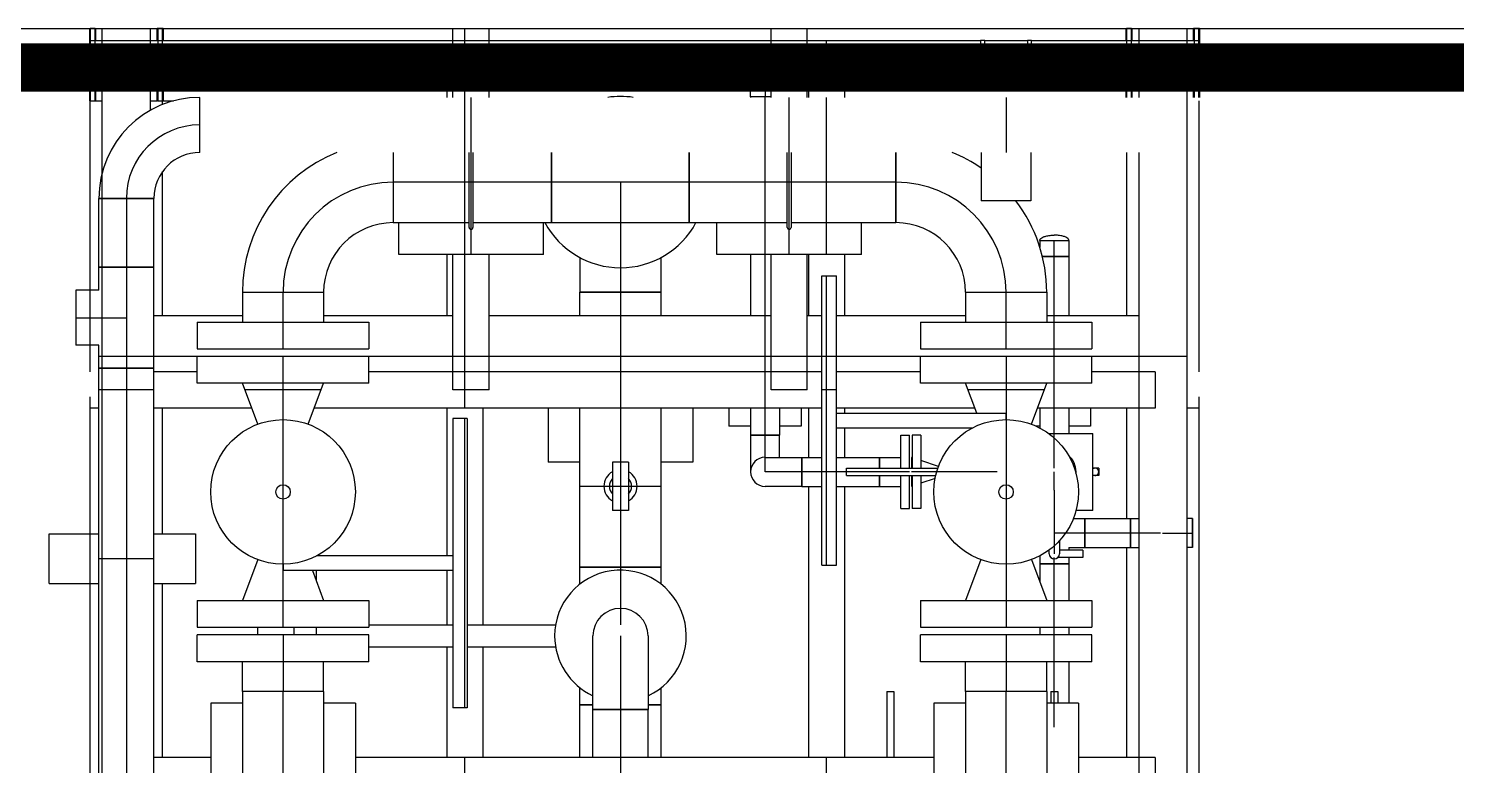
# Model space of a CAD drawing. Header units: inches. Extents: x 517790 to 538444, y 301815 to 302461.
# Drawn here: x 517877.874 to 517880.935, y 302346.352 to 302347.932 of the extents above; entities that cross this region are included whole.
import ezdxf

# ---------------------------------------------------------------- set-up
doc = ezdxf.new("R2010")
doc.units = ezdxf.units.IN
doc.header["$MEASUREMENT"] = 0
doc.linetypes.add('BLAST PROOF PARTITION-EMBED 1_DWG$0$DIVIDE2', pattern=[0.625, 0.25, -0.125, 0, -0.125, 0, -0.125])
for name, color, linetype in [('电气-接地设计-接地线', 3, '接地线'), ('硅胶总平面底图 工艺装置区', 253, 'Continuous'), ('硅胶总平面底图0804', 253, 'Continuous')]:
    doc.layers.add(name, color=color, linetype=linetype)
doc.styles.add('EESLTYPE', font='TXT.shx')
doc.linetypes.add('接地线', pattern='A,500,["/",EESLTYPE,S=200,R=0,X=0,Y=-100],-200,60,-200', length=960)

msp = doc.modelspace()

# ---------------------------------------------------------------- linework, layer by layer
at = {"layer": '电气-接地设计-接地线', "color": 1, "linetype": '接地线', "ltscale": 0.005, "const_width": 0.1033}
msp.add_lwpolyline([(517876.8497, 302347.8488), (517889.9277, 302347.8488)], dxfattribs=at)
at = {"layer": '硅胶总平面底图 工艺装置区', "linetype": 'BLAST PROOF PARTITION-EMBED 1_DWG$0$DIVIDE2', "lineweight": -3, "ltscale": 400}
msp.add_line((517871.7027, 302347.9323), (517894.8488, 302347.9323), dxfattribs=at)
at = {"layer": '硅胶总平面底图 工艺装置区', "color": 253, "linetype": 'Continuous', "lineweight": 20}
msp.add_line((517874.1624, 302347.9323), (517877.9757, 302347.9323), dxfattribs=at)
at = {"layer": '硅胶总平面底图 工艺装置区', "color": 253, "linetype": 'Continuous', "lineweight": -3}
for p, q in [((517878.0049, 302347.7773), (517878.0049, 302347.9323)), ((517878.0049, 302347.9323), (517878.0049, 302347.7773)), ((517878.0049, 302347.9323), (517878.0059, 302347.9323)), ((517878.0049, 302347.9323), (517878.0059, 302347.9323)), ((517878.0163, 302347.9323), (517878.0059, 302347.9323)), ((517878.0059, 302347.9323), (517878.0059, 302347.7773)), ((517878.0163, 302347.9323), (517878.0173, 302347.9323)), ((517878.0163, 302347.9323), (517878.0173, 302347.9323)), ((517878.0163, 302347.8584), (517878.0163, 302347.9323)), ((517878.0173, 302347.9323), (517878.0173, 302347.9065)), ((517878.0173, 302347.9065), (517878.0173, 302347.9323)), ((517878.0173, 302347.9323), (517878.0318, 302347.9323)), ((517878.0173, 302347.9323), (517878.0318, 302347.9323)), ((517878.0318, 302347.9323), (517878.1351, 302347.9323)), ((517878.0318, 302347.6243), (517878.0318, 302347.9323)), ((517878.1351, 302347.7571), (517878.1351, 302347.9323)), ((517878.1351, 302347.9323), (517878.1496, 302347.9323)), ((517878.1351, 302347.9323), (517878.1496, 302347.9323)), ((517878.1496, 302347.9065), (517878.1496, 302347.9323)), ((517878.1496, 302347.9323), (517878.1496, 302347.9065)), ((517878.1496, 302347.9323), (517878.1506, 302347.9323)), ((517878.1506, 302347.9323), (517878.1496, 302347.9323)), ((517878.1609, 302347.9323), (517878.1506, 302347.9323)), ((517878.1506, 302347.9323), (517878.1506, 302347.8584)), ((517878.1609, 302347.9323), (517878.162, 302347.9323)), ((517878.162, 302347.9323), (517878.1609, 302347.9323)), ((517878.1609, 302347.7773), (517878.1609, 302347.9323)), ((517878.162, 302347.9323), (517878.162, 302347.9065)), ((517878.162, 302347.9065), (517878.162, 302347.9323)), ((517878.162, 302347.9323), (517878.7835, 302347.9323)), ((517878.7835, 302347.7847), (517878.7835, 302347.9323)), ((517878.7835, 302347.9323), (517878.861, 302347.9323)), ((517878.8091, 302347.1186), (517878.8091, 302347.9323)), ((517878.861, 302347.7847), (517878.861, 302347.9323)), ((517878.861, 302347.9323), (517879.3563, 302347.9323)), ((517879.4655, 302347.7847), (517879.4655, 302347.9323)), ((517879.543, 302347.7847), (517879.543, 302347.9323)), ((517879.543, 302347.9323), (517879.916, 302347.9323)), ((517879.916, 302347.9323), (517880.0225, 302347.9323)), ((517880.0225, 302347.9323), (517880.2265, 302347.9323)), ((517880.2265, 302347.9065), (517880.2265, 302347.9323)), ((517880.2265, 302347.9065), (517880.2265, 302347.9323)), ((517880.2265, 302347.9323), (517880.2276, 302347.9323)), ((517880.2265, 302347.9323), (517880.2276, 302347.9323)), ((517880.2276, 302347.9323), (517880.2276, 302347.7847)), ((517880.2379, 302347.9323), (517880.2276, 302347.9323)), ((517880.2379, 302347.9323), (517880.2389, 302347.9323)), ((517880.2379, 302347.9323), (517880.2389, 302347.9323)), ((517880.2379, 302347.8584), (517880.2379, 302347.9323)), ((517880.2389, 302347.9323), (517880.2389, 302347.9065)), ((517880.2389, 302347.9323), (517880.2389, 302347.9065)), ((517880.2389, 302347.9323), (517880.2534, 302347.9323)), ((517880.2389, 302347.9323), (517880.2534, 302347.9323)), ((517880.2534, 302347.9323), (517880.2534, 302347.7847)), ((517880.2534, 302347.9323), (517880.3567, 302347.9323)), ((517880.3567, 302347.9323), (517880.3567, 302347.7847)), ((517880.3567, 302347.9323), (517880.3712, 302347.9323)), ((517880.3567, 302347.9323), (517880.3712, 302347.9323)), ((517880.3712, 302347.9065), (517880.3712, 302347.9323)), ((517880.3712, 302347.9065), (517880.3712, 302347.9323)), ((517880.3712, 302347.9323), (517880.3722, 302347.9323)), ((517880.3722, 302347.9323), (517880.3712, 302347.9323)), ((517880.3722, 302347.9323), (517880.3722, 302347.8584)), ((517880.3826, 302347.9323), (517880.3722, 302347.9323)), ((517880.3826, 302347.9323), (517880.3836, 302347.9323)), ((517880.3836, 302347.9323), (517880.3826, 302347.9323)), ((517880.3826, 302347.7847), (517880.3826, 302347.9323)), ((517880.3836, 302347.9323), (517880.3836, 302347.7847)), ((517880.3836, 302347.9323), (517880.3836, 302347.7847)), ((517878.0059, 302347.8032), (517878.0059, 302347.9065)), ((517878.0059, 302347.9065), (517879.9146, 302347.9065)), ((517879.5841, 302347.8032), (517879.5841, 302347.9065)), ((517879.9146, 302347.9065), (517879.9146, 302347.7999)), ((517879.9237, 302347.9065), (517879.9146, 302347.9065)), ((517879.9237, 302347.9065), (517880.0148, 302347.9065)), ((517879.9237, 302347.8569), (517879.9237, 302347.9065)), ((517880.0238, 302347.9065), (517880.0148, 302347.9065)), ((517880.0148, 302347.9065), (517880.0148, 302347.8569)), ((517880.0238, 302347.9065), (517880.3826, 302347.9065)), ((517880.0238, 302347.7999), (517880.0238, 302347.9065)), ((517880.3826, 302347.9065), (517880.3826, 302347.8032)), ((517878.1506, 302347.8584), (517878.0163, 302347.8584)), ((517878.0163, 302347.8512), (517878.1506, 302347.8512)), ((517878.0163, 302347.7773), (517878.0163, 302347.8512)), ((517878.1506, 302347.8512), (517878.1506, 302347.7773)), ((517879.4526, 302347.8497), (517879.4526, 302347.8032)), ((517880.0148, 302347.8569), (517879.9237, 302347.8569)), ((517879.9237, 302347.8495), (517880.0148, 302347.8495)), ((517879.9237, 302347.7999), (517879.9237, 302347.8495)), ((517880.0148, 302347.8495), (517880.0148, 302347.7999)), ((517880.3722, 302347.8584), (517880.2379, 302347.8584)), ((517880.2379, 302347.8512), (517880.3722, 302347.8512)), ((517880.2379, 302347.7847), (517880.2379, 302347.8512)), ((517880.3722, 302347.8512), (517880.3722, 302347.7847)), ((517878.0059, 302347.8032), (517879.9146, 302347.8032)), ((517878.0173, 302347.8032), (517878.0173, 302347.7773)), ((517878.0173, 302347.7773), (517878.0173, 302347.8032)), ((517878.1496, 302347.7773), (517878.1496, 302347.8032)), ((517878.1496, 302347.8032), (517878.1496, 302347.7773)), ((517878.162, 302347.8032), (517878.162, 302347.7773)), ((517878.162, 302347.7773), (517878.162, 302347.8032)), ((517878.7703, 302347.8032), (517878.7703, 302347.7847)), ((517879.4214, 302347.7856), (517879.4214, 302347.8032)), ((517879.4526, 302347.8032), (517879.4526, 302347.7856)), ((517879.5453, 302347.8032), (517879.5453, 302347.7847)), ((517879.6228, 302347.8032), (517879.6228, 302347.7847)), ((517879.9146, 302347.7999), (517879.9237, 302347.7999)), ((517880.0148, 302347.7999), (517880.0238, 302347.7999)), ((517880.0238, 302347.8032), (517880.3826, 302347.8032)), ((517880.2265, 302347.7847), (517880.2265, 302347.8032)), ((517880.2265, 302347.7847), (517880.2265, 302347.8032)), ((517880.2389, 302347.8032), (517880.2389, 302347.7847)), ((517880.2389, 302347.8032), (517880.2389, 302347.7847)), ((517880.3712, 302347.7847), (517880.3712, 302347.8032)), ((517880.3712, 302347.7847), (517880.3712, 302347.8032)), ((517878.0059, 302347.7773), (517878.0049, 302347.7773)), ((517878.0049, 302347.7773), (517878.0059, 302347.7773)), ((517878.0059, 302347.3714), (517878.0059, 302347.7773)), ((517878.0059, 302347.7773), (517878.0163, 302347.7773)), ((517878.0173, 302347.7773), (517878.0163, 302347.7773)), ((517878.0163, 302347.7773), (517878.0173, 302347.7773)), ((517878.0173, 302347.7773), (517878.0318, 302347.7773)), ((517878.1351, 302347.7773), (517878.1496, 302347.7773)), ((517878.1506, 302347.7773), (517878.1496, 302347.7773)), ((517878.1506, 302347.7773), (517878.1496, 302347.7773)), ((517878.1506, 302347.7773), (517878.1609, 302347.7773)), ((517878.162, 302347.7773), (517878.1609, 302347.7773)), ((517878.162, 302347.7773), (517878.1609, 302347.7773)), ((517878.1609, 302347.7694), (517878.1609, 302347.7773)), ((517878.162, 302347.7773), (517878.1848, 302347.7773)), ((517878.2409, 302347.6666), (517878.2409, 302347.7847)), ((517878.2409, 302347.6666), (517878.2409, 302347.7847)), ((517878.8223, 302347.448), (517878.8223, 302347.7847)), ((517879.4526, 302347.7856), (517879.4214, 302347.7856)), ((517879.4655, 302347.7856), (517879.4214, 302347.7856)), ((517879.4214, 302347.7856), (517879.4214, 302347.7847)), ((517879.4655, 302347.7856), (517879.4526, 302347.7856)), ((517879.4526, 302347.7847), (517879.4526, 302347.7856)), ((517879.4526, 302347.448), (517879.4526, 302347.7847)), ((517879.5042, 302347.448), (517879.5042, 302347.7847)), ((517879.5841, 302347.448), (517879.5841, 302347.7847)), ((517879.9692, 302347.7847), (517879.9692, 302347.6666)), ((517880.3567, 302347.7847), (517880.3567, 302347.6666)), ((517880.3826, 302347.7773), (517880.3826, 302347.6666)), ((517878.2409, 302347.7257), (517878.2409, 302347.7257)), ((517878.2409, 302347.7257), (517878.2409, 302347.7257)), ((517878.6555, 302347.6666), (517878.6555, 302347.5161)), ((517878.6555, 302347.6666), (517878.6555, 302347.5161)), ((517878.8181, 302347.5059), (517878.8181, 302347.6666)), ((517878.8264, 302347.6666), (517878.8264, 302347.5059)), ((517878.9951, 302347.6666), (517878.9951, 302347.5161)), ((517878.9951, 302347.5161), (517878.9951, 302347.6666)), ((517879.2901, 302347.6666), (517879.2901, 302347.5161)), ((517879.2901, 302347.5161), (517879.2901, 302347.6666)), ((517879.5001, 302347.5059), (517879.5001, 302347.6666)), ((517879.5084, 302347.6666), (517879.5084, 302347.5059)), ((517879.733, 302347.6666), (517879.733, 302347.5161)), ((517879.733, 302347.5161), (517879.733, 302347.6666)), ((517879.916, 302347.6666), (517879.916, 302347.5628)), ((517880.0225, 302347.6666), (517880.0225, 302347.5628)), ((517880.2276, 302347.6666), (517880.2276, 302347.3166)), ((517880.2534, 302347.6666), (517880.2534, 302338.9736)), ((517880.3567, 302347.6666), (517880.3567, 302338.9736)), ((517880.3826, 302347.6666), (517880.3826, 302347.3166)), ((517878.0318, 302347.4205), (517878.0318, 302347.6243)), ((517878.1609, 302347.3166), (517878.1609, 302347.6255)), ((517878.8181, 302347.603), (517878.6555, 302347.603)), ((517878.6555, 302347.603), (517878.6555, 302347.603)), ((517878.6555, 302347.603), (517878.6555, 302347.603)), ((517878.8264, 302347.603), (517878.8181, 302347.603)), ((517878.9951, 302347.603), (517878.8264, 302347.603)), ((517878.9951, 302347.603), (517878.9951, 302347.603)), ((517878.9951, 302347.603), (517878.9951, 302347.603)), ((517879.2901, 302347.603), (517878.9951, 302347.603)), ((517879.1426, 302347.603), (517879.1426, 302347.4193)), ((517879.5001, 302347.603), (517879.2901, 302347.603)), ((517879.2901, 302347.603), (517879.2901, 302347.603)), ((517879.5084, 302347.603), (517879.5001, 302347.603)), ((517879.733, 302347.603), (517879.5084, 302347.603)), ((517879.733, 302347.603), (517879.733, 302347.603)), ((517879.733, 302347.603), (517879.733, 302347.603)), ((517878.0244, 302347.5682), (517878.1425, 302347.5682)), ((517878.0244, 302347.4205), (517878.0244, 302347.5682)), ((517878.1425, 302347.5682), (517878.0244, 302347.5682)), ((517878.0834, 302347.5682), (517878.0834, 302347.4205)), ((517878.0834, 302347.5682), (517878.0834, 302347.5682)), ((517878.0834, 302347.5682), (517878.0834, 302347.5682)), ((517878.1425, 302347.4205), (517878.1425, 302347.5682)), ((517880.0225, 302347.5628), (517879.916, 302347.5628)), ((517878.6555, 302347.5161), (517878.8181, 302347.5161)), ((517878.6673, 302347.448), (517878.6673, 302347.5161)), ((517878.8264, 302347.5161), (517878.9951, 302347.5161)), ((517878.9773, 302347.448), (517878.9773, 302347.5161)), ((517878.9951, 302347.5161), (517879.2901, 302347.5161)), ((517879.2901, 302347.5161), (517879.5001, 302347.5161)), ((517879.3492, 302347.448), (517879.3492, 302347.5161)), ((517879.5084, 302347.5161), (517879.733, 302347.5161)), ((517879.6592, 302347.448), (517879.6592, 302347.5161)), ((517880.0414, 302347.4778), (517880.0726, 302347.4778)), ((517880.0414, 302347.4778), (517880.0414, 302347.4634)), ((517880.0726, 302347.4434), (517880.0726, 302347.4778)), ((517880.0726, 302347.4778), (517880.1037, 302347.4778)), ((517880.1037, 302347.4778), (517880.1037, 302347.4434)), ((517878.9773, 302347.448), (517878.6673, 302347.448)), ((517878.7703, 302347.448), (517878.7703, 302347.3166)), ((517878.7835, 302347.1573), (517878.7835, 302347.448)), ((517878.861, 302347.1573), (517878.861, 302347.448)), ((517879.0556, 302347.4412), (517879.0556, 302347.3668)), ((517879.2295, 302347.3668), (517879.2295, 302347.4412)), ((517879.6592, 302347.448), (517879.3492, 302347.448)), ((517879.4214, 302347.448), (517879.4214, 302347.3166)), ((517879.4526, 302347.3166), (517879.4526, 302347.448)), ((517879.4655, 302347.1573), (517879.4655, 302347.448)), ((517879.543, 302347.1573), (517879.543, 302347.448)), ((517879.5453, 302347.448), (517879.5453, 302347.3166)), ((517879.6228, 302347.448), (517879.6228, 302347.3166)), ((517880.047, 302347.4434), (517880.0726, 302347.4434)), ((517880.1037, 302347.4434), (517880.047, 302347.4434)), ((517880.0726, 302347.4434), (517880.0726, 302347.4434)), ((517880.0726, 302347.4434), (517880.1037, 302347.4434)), ((517880.0726, 302347.3166), (517880.0726, 302347.4434)), ((517880.1037, 302347.4434), (517880.1037, 302347.3166)), ((517878.1425, 302347.4205), (517878.0244, 302347.4205)), ((517878.0244, 302347.3714), (517878.0244, 302347.4205)), ((517878.0244, 302347.4205), (517878.1425, 302347.4205)), ((517878.0318, 302341.6307), (517878.0318, 302347.4205)), ((517878.0318, 302347.4205), (517878.0318, 302347.4205)), ((517878.0834, 302347.4205), (517878.0834, 302347.4205)), ((517878.0834, 302347.4205), (517878.0834, 302347.2042)), ((517878.1351, 302347.4205), (517878.1351, 302347.4205)), ((517878.1425, 302347.2042), (517878.1425, 302347.4205)), ((517879.1426, 302347.4193), (517879.1426, 302347.3668)), ((517879.5745, 302347.0917), (517879.5745, 302347.4017)), ((517879.5745, 302347.4017), (517879.6055, 302347.4017)), ((517879.5841, 302346.7817), (517879.5841, 302347.4017)), ((517879.6055, 302347.0917), (517879.6055, 302347.4017)), ((517877.9753, 302347.3714), (517877.9753, 302347.3123)), ((517877.9753, 302347.3714), (517877.9753, 302347.3123)), ((517878.0244, 302347.3714), (517877.9753, 302347.3714)), ((517878.0059, 302347.1961), (517878.0059, 302347.3714)), ((517878.3323, 302347.3668), (517878.4193, 302347.3668)), ((517878.3323, 302347.3668), (517878.3323, 302347.303)), ((517878.3323, 302347.3668), (517878.5062, 302347.3668)), ((517878.4193, 302347.2456), (517878.4193, 302347.3668)), ((517878.4193, 302347.3668), (517878.5062, 302347.3668)), ((517878.4193, 302347.3668), (517878.4193, 302347.3668)), ((517878.4193, 302347.3668), (517878.4193, 302347.3668)), ((517878.5062, 302347.3668), (517878.5062, 302347.303)), ((517879.1426, 302347.3668), (517879.0556, 302347.3668)), ((517879.0556, 302347.3668), (517879.2295, 302347.3668)), ((517879.0556, 302347.3166), (517879.0556, 302347.3668)), ((517879.1426, 302347.3668), (517879.1426, 302347.3668)), ((517879.1426, 302347.3668), (517879.1426, 302347.3668)), ((517879.2295, 302347.3668), (517879.1426, 302347.3668)), ((517879.1426, 302347.3668), (517879.1426, 302347.3166)), ((517879.2295, 302347.3166), (517879.2295, 302347.3668)), ((517879.8823, 302347.3668), (517880.0562, 302347.3668)), ((517879.8823, 302347.3668), (517879.9692, 302347.3668)), ((517879.8823, 302347.3668), (517879.8823, 302347.303)), ((517879.9692, 302347.3668), (517879.9692, 302347.3668)), ((517879.9692, 302347.3668), (517879.9692, 302347.3668)), ((517879.9692, 302347.2456), (517879.9692, 302347.3668)), ((517879.9692, 302347.3668), (517880.0562, 302347.3668)), ((517880.0562, 302347.3668), (517880.0562, 302347.303)), ((517877.9753, 302347.3166), (517877.9753, 302347.3166)), ((517877.9753, 302347.3123), (517877.9753, 302347.2533)), ((517877.9753, 302347.3123), (517878.0834, 302347.3123)), ((517877.9753, 302347.3123), (517877.9753, 302347.3123)), ((517877.9753, 302347.3123), (517877.9753, 302347.2533)), ((517878.3323, 302347.3166), (517878.1425, 302347.3166)), ((517878.2355, 302347.303), (517878.4193, 302347.303)), ((517878.2355, 302347.303), (517878.2355, 302347.2456)), ((517878.4193, 302347.303), (517878.603, 302347.303)), ((517878.7835, 302347.3166), (517878.5062, 302347.3166)), ((517878.603, 302347.303), (517878.603, 302347.2456)), ((517879.4655, 302347.3166), (517878.861, 302347.3166)), ((517879.1426, 302347.3166), (517879.1426, 302347.1186)), ((517879.4526, 302347.1186), (517879.4526, 302347.3166)), ((517879.5745, 302347.3166), (517879.543, 302347.3166)), ((517879.8823, 302347.3166), (517879.6055, 302347.3166)), ((517879.7855, 302347.303), (517879.9692, 302347.303)), ((517879.7855, 302347.303), (517879.7855, 302347.2456)), ((517879.9692, 302347.303), (517880.153, 302347.303)), ((517880.2534, 302347.3166), (517880.0562, 302347.3166)), ((517880.0726, 302347.1186), (517880.0726, 302347.3166)), ((517880.153, 302347.303), (517880.153, 302347.2456)), ((517880.3826, 302347.3166), (517880.3826, 302347.1961)), ((517878.0244, 302347.2533), (517877.9753, 302347.2533)), ((517878.0244, 302347.2042), (517878.0244, 302347.2533)), ((517878.2355, 302347.2456), (517878.4193, 302347.2456)), ((517878.4193, 302347.2456), (517878.603, 302347.2456)), ((517879.7855, 302347.2456), (517879.9692, 302347.2456)), ((517879.9692, 302347.2456), (517880.153, 302347.2456)), ((517878.0244, 302347.2297), (517878.1425, 302347.2297)), ((517878.1425, 302347.2297), (517878.7835, 302347.2297)), ((517878.4193, 302347.229), (517878.2355, 302347.229)), ((517878.2355, 302347.1716), (517878.2355, 302347.229)), ((517878.4193, 302346.6485), (517878.4193, 302347.229)), ((517878.603, 302347.229), (517878.4193, 302347.229)), ((517878.603, 302347.1716), (517878.603, 302347.229)), ((517878.7835, 302347.2297), (517878.861, 302347.2297)), ((517878.861, 302347.2297), (517879.4655, 302347.2297)), ((517879.4655, 302347.2297), (517879.543, 302347.2297)), ((517879.543, 302347.2297), (517879.5745, 302347.2297)), ((517879.5745, 302347.2297), (517879.6055, 302347.2297)), ((517879.6055, 302347.2297), (517880.2534, 302347.2297)), ((517879.9692, 302347.229), (517879.7855, 302347.229)), ((517879.7855, 302347.1716), (517879.7855, 302347.229)), ((517879.9692, 302347.229), (517879.9692, 302346.6485)), ((517880.153, 302347.229), (517879.9692, 302347.229)), ((517880.153, 302347.1716), (517880.153, 302347.229)), ((517880.2534, 302347.2297), (517880.3567, 302347.2297)), ((517878.1425, 302347.2042), (517878.0244, 302347.2042)), ((517878.0244, 302347.2042), (517878.1425, 302347.2042)), ((517878.0244, 302341.2182), (517878.0244, 302347.2042)), ((517878.0834, 302347.2042), (517878.0834, 302347.2042)), ((517878.0834, 302347.2042), (517878.0834, 302347.2042)), ((517878.0834, 302347.2042), (517878.0834, 302341.2182)), ((517878.1425, 302341.2182), (517878.1425, 302347.2042)), ((517878.2355, 302347.1961), (517878.1425, 302347.1961)), ((517879.5745, 302347.1961), (517878.603, 302347.1961)), ((517879.7855, 302347.1961), (517879.6055, 302347.1961)), ((517880.2891, 302347.1961), (517880.153, 302347.1961)), ((517880.2891, 302347.1961), (517880.2891, 302347.1186)), ((517878.1425, 302347.1573), (517878.0244, 302347.1573)), ((517878.4193, 302347.1716), (517878.2355, 302347.1716)), ((517878.4193, 302347.1716), (517878.3323, 302347.1716)), ((517878.365, 302347.0839), (517878.3323, 302347.1716)), ((517878.5009, 302347.1573), (517878.3376, 302347.1573)), ((517878.5062, 302347.1716), (517878.4193, 302347.1716)), ((517878.603, 302347.1716), (517878.4193, 302347.1716)), ((517878.4735, 302347.0839), (517878.5062, 302347.1716)), ((517878.861, 302347.1573), (517878.7835, 302347.1573)), ((517879.543, 302347.1573), (517879.4655, 302347.1573)), ((517879.6055, 302347.1573), (517879.5745, 302347.1573)), ((517879.9692, 302347.1716), (517879.7855, 302347.1716)), ((517879.9692, 302347.1716), (517879.8823, 302347.1716)), ((517879.9064, 302347.1072), (517879.8823, 302347.1716)), ((517880.0509, 302347.1573), (517879.8876, 302347.1573)), ((517880.0562, 302347.1716), (517879.9692, 302347.1716)), ((517880.153, 302347.1716), (517879.9692, 302347.1716)), ((517880.0235, 302347.0839), (517880.0562, 302347.1716)), ((517878.0059, 302347.1186), (517878.0059, 302347.1427)), ((517878.0059, 302346.849), (517878.0059, 302347.1427)), ((517878.0244, 302347.1186), (517878.0059, 302347.1186)), ((517878.3521, 302347.1186), (517878.1425, 302347.1186)), ((517878.1609, 302346.849), (517878.1609, 302347.1186)), ((517879.5745, 302347.1186), (517878.4864, 302347.1186)), ((517878.7703, 302347.1186), (517878.7703, 302346.8013)), ((517878.8478, 302347.1186), (517878.8478, 302346.6535)), ((517878.9876, 302347.1186), (517878.9876, 302347.0023)), ((517879.0556, 302346.9507), (517879.0556, 302347.1186)), ((517879.1426, 302347.1186), (517879.1426, 302347.0023)), ((517879.2295, 302346.9507), (517879.2295, 302347.1186)), ((517879.2976, 302347.1186), (517879.2976, 302347.0023)), ((517879.3751, 302347.1186), (517879.3751, 302347.0798)), ((517879.4214, 302347.1186), (517879.4214, 302347.0604)), ((517879.4526, 302347.0604), (517879.4526, 302347.1186)), ((517879.4837, 302347.1186), (517879.4837, 302347.0604)), ((517879.5301, 302347.1186), (517879.5301, 302347.0798)), ((517879.5453, 302347.1186), (517879.5453, 302347.0128)), ((517879.9021, 302347.1186), (517879.6055, 302347.1186)), ((517879.6228, 302347.1186), (517879.6228, 302347.1072)), ((517880.2891, 302347.1186), (517880.0364, 302347.1186)), ((517880.0414, 302347.1186), (517880.0414, 302347.0759)), ((517880.0726, 302347.0643), (517880.0726, 302347.1186)), ((517880.1037, 302347.1186), (517880.1037, 302347.0643)), ((517880.1501, 302347.1186), (517880.1501, 302347.0798)), ((517880.2276, 302347.1186), (517880.2276, 302346.8816)), ((517880.3826, 302347.1186), (517880.3567, 302347.1186)), ((517880.3826, 302347.1427), (517880.3826, 302347.1186)), ((517880.3826, 302347.1427), (517880.3826, 302346.8816)), ((517878.783, 302347.0958), (517878.783, 302346.7858)), ((517878.814, 302347.0958), (517878.783, 302347.0958)), ((517878.8091, 302346.4758), (517878.8091, 302347.0958)), ((517878.814, 302347.0958), (517878.814, 302346.7858)), ((517879.5745, 302346.7817), (517879.5745, 302347.0917)), ((517879.6055, 302347.1072), (517879.9692, 302347.1072)), ((517879.6055, 302346.7817), (517879.6055, 302347.0917)), ((517879.9692, 302347.0937), (517879.9692, 302347.1072)), ((517879.4214, 302347.0798), (517879.3751, 302347.0798)), ((517879.4214, 302347.0604), (517879.4526, 302347.0604)), ((517879.4214, 302347.0604), (517879.4214, 302346.9817)), ((517879.4837, 302347.0604), (517879.4214, 302347.0604)), ((517879.4526, 302347.0604), (517879.4526, 302347.0604)), ((517879.4526, 302347.0604), (517879.4526, 302347.0604)), ((517879.4526, 302347.0128), (517879.4526, 302347.0604)), ((517879.4526, 302347.0604), (517879.4837, 302347.0604)), ((517879.5301, 302347.0798), (517879.4837, 302347.0798)), ((517879.4837, 302347.0128), (517879.4837, 302347.0604)), ((517879.6055, 302347.0762), (517879.8976, 302347.0762)), ((517879.6228, 302347.0762), (517879.6228, 302347.0128)), ((517879.7437, 302346.9894), (517879.7437, 302347.0604)), ((517879.7437, 302347.0604), (517879.7619, 302347.0604)), ((517879.7619, 302346.9894), (517879.7619, 302347.0604)), ((517879.768, 302347.0604), (517879.768, 302346.9894)), ((517879.7861, 302347.0604), (517879.768, 302347.0604)), ((517879.7861, 302347.0604), (517879.7861, 302346.9894)), ((517880.0414, 302347.0798), (517880.0334, 302347.0798)), ((517880.0601, 302347.0643), (517880.1552, 302347.0643)), ((517880.0726, 302347.0473), (517880.0726, 302347.0643)), ((517880.1501, 302347.0798), (517880.1037, 302347.0798)), ((517880.1552, 302346.899), (517880.1552, 302347.0643)), ((517880.0726, 302347.0473), (517880.0726, 302347.0473)), ((517880.0726, 302347.0473), (517880.0726, 302347.0473)), ((517880.0726, 302346.9894), (517880.0726, 302347.0473)), ((517879.0556, 302347.0023), (517878.9876, 302347.0023)), ((517879.1254, 302347.0023), (517879.1254, 302346.9507)), ((517879.1598, 302347.0023), (517879.1254, 302347.0023)), ((517879.1426, 302347.0023), (517879.1426, 302346.9507)), ((517879.1598, 302347.0023), (517879.1598, 302346.9507)), ((517879.2976, 302347.0023), (517879.2295, 302347.0023)), ((517879.4526, 302346.9817), (517879.4526, 302347.0128)), ((517879.4526, 302347.0128), (517879.5313, 302347.0128)), ((517879.5313, 302347.0128), (517879.5313, 302346.9817)), ((517879.5313, 302347.0128), (517879.5745, 302347.0128)), ((517879.5313, 302346.9505), (517879.5313, 302347.0128)), ((517879.6055, 302347.0128), (517879.6978, 302347.0128)), ((517879.6978, 302346.9894), (517879.6978, 302347.0128)), ((517879.6978, 302347.0128), (517879.7437, 302347.0128)), ((517879.6978, 302347.0128), (517879.6978, 302346.9894)), ((517879.7665, 302347.0128), (517879.7665, 302346.9894)), ((517879.768, 302347.0123), (517879.7665, 302347.0128)), ((517879.8241, 302346.9933), (517879.7861, 302347.0062)), ((517879.5313, 302346.9817), (517879.4526, 302346.9817)), ((517879.5745, 302346.9817), (517879.5313, 302346.9817)), ((517879.5313, 302346.9817), (517879.5313, 302346.9505)), ((517879.5313, 302346.9817), (517879.5313, 302346.9817)), ((517879.5313, 302346.9817), (517879.5313, 302346.9817)), ((517879.6055, 302346.9817), (517879.5745, 302346.9817)), ((517879.627, 302346.9817), (517879.6055, 302346.9817)), ((517879.627, 302346.9817), (517879.627, 302346.9894)), ((517879.627, 302346.9894), (517879.8228, 302346.9894)), ((517879.627, 302346.9739), (517879.627, 302346.9817)), ((517879.6978, 302346.9817), (517879.627, 302346.9817)), ((517879.627, 302346.9739), (517879.8183, 302346.9739)), ((517879.7619, 302346.9817), (517879.6978, 302346.9817)), ((517879.6978, 302346.9505), (517879.6978, 302346.9739)), ((517879.6978, 302346.9739), (517879.6978, 302346.9505)), ((517879.7437, 302346.9029), (517879.7437, 302346.9739)), ((517879.7619, 302346.9029), (517879.7619, 302346.9739)), ((517879.8203, 302346.9817), (517879.7665, 302346.9817)), ((517879.7665, 302346.9739), (517879.7665, 302346.9505)), ((517879.768, 302346.9739), (517879.768, 302346.9029)), ((517879.7861, 302346.9739), (517879.7861, 302346.9029)), ((517879.817, 302346.9676), (517879.7861, 302346.9572)), ((517879.9502, 302346.9817), (517879.8203, 302346.9817)), ((517880.0726, 302346.9423), (517880.0726, 302346.9817)), ((517880.1677, 302346.9894), (517880.1552, 302346.9894)), ((517880.1677, 302346.9739), (517880.1552, 302346.9739)), ((517880.1677, 302346.9894), (517880.1677, 302346.9817)), ((517880.1677, 302346.9817), (517880.1677, 302346.9739)), ((517879.0556, 302346.9507), (517879.2295, 302346.9507)), ((517879.0556, 302346.7773), (517879.0556, 302346.9507)), ((517879.1254, 302346.9507), (517879.1254, 302346.899)), ((517879.1426, 302346.9507), (517879.1426, 302346.899)), ((517879.1426, 302346.9507), (517879.1426, 302346.9507)), ((517879.1426, 302346.9507), (517879.1426, 302346.9507)), ((517879.1598, 302346.9507), (517879.1598, 302346.899)), ((517879.2295, 302346.7773), (517879.2295, 302346.9507)), ((517879.5313, 302346.9505), (517879.4526, 302346.9505)), ((517879.5313, 302346.9505), (517879.5745, 302346.9505)), ((517879.5453, 302346.9505), (517879.5453, 302346.3694)), ((517879.6055, 302346.9505), (517879.6978, 302346.9505)), ((517879.6228, 302346.9505), (517879.6228, 302346.3694)), ((517879.6978, 302346.9505), (517879.7437, 302346.9505)), ((517879.768, 302346.951), (517879.7665, 302346.9505)), ((517880.0726, 302346.9423), (517880.0726, 302346.9423)), ((517880.0726, 302346.9423), (517880.0726, 302346.8455)), ((517879.7437, 302346.9029), (517879.7619, 302346.9029)), ((517879.7861, 302346.9029), (517879.768, 302346.9029)), ((517879.1598, 302346.899), (517879.1254, 302346.899)), ((517879.1426, 302346.899), (517879.1426, 302346.7773)), ((517880.1133, 302346.8816), (517880.1382, 302346.8816)), ((517880.1552, 302346.899), (517880.1191, 302346.899)), ((517880.1382, 302346.8816), (517880.1382, 302346.8193)), ((517880.1382, 302346.8816), (517880.2359, 302346.8816)), ((517880.1382, 302346.8504), (517880.1382, 302346.8816)), ((517880.2359, 302346.8816), (517880.2359, 302346.8193)), ((517880.2359, 302346.8504), (517880.2359, 302346.8816)), ((517880.2359, 302346.8816), (517880.2534, 302346.8816)), ((517880.3685, 302346.8816), (517880.3567, 302346.8816)), ((517880.3685, 302346.8193), (517880.3685, 302346.8816)), ((517880.3685, 302346.8816), (517880.3685, 302346.8504)), ((517880.3826, 302346.8816), (517880.3826, 302346.8193)), ((517877.9178, 302346.849), (517878.0244, 302346.849)), ((517877.9178, 302346.7424), (517877.9178, 302346.849)), ((517878.0059, 302346.7424), (517878.0059, 302346.849)), ((517878.1425, 302346.849), (517878.2315, 302346.849)), ((517878.2315, 302346.849), (517878.2315, 302346.7424)), ((517880.0966, 302346.8504), (517880.0726, 302346.8504)), ((517880.0726, 302346.8454), (517880.0726, 302346.8455)), ((517880.0726, 302346.8455), (517880.0726, 302346.8455)), ((517880.0726, 302346.8455), (517880.0726, 302346.8232)), ((517880.1382, 302346.8504), (517880.0966, 302346.8504)), ((517880.2359, 302346.8504), (517880.1382, 302346.8504)), ((517880.1382, 302346.8504), (517880.1382, 302346.8504)), ((517880.1382, 302346.8193), (517880.1382, 302346.8504)), ((517880.2534, 302346.8504), (517880.2359, 302346.8504)), ((517880.2359, 302346.8193), (517880.2359, 302346.8504)), ((517880.2999, 302346.8504), (517880.2534, 302346.8504)), ((517880.3045, 302346.8504), (517880.3567, 302346.8504)), ((517880.3567, 302346.8504), (517880.3685, 302346.8504)), ((517880.3685, 302346.8504), (517880.3685, 302346.8193)), ((517880.0615, 302346.8061), (517880.0615, 302346.8142)), ((517880.0726, 302346.8232), (517880.0726, 302346.8061)), ((517880.0836, 302346.8341), (517880.0836, 302346.8061)), ((517880.1335, 302346.8138), (517880.0836, 302346.8138)), ((517880.1037, 302346.8193), (517880.1037, 302346.8138)), ((517880.1037, 302346.8193), (517880.1382, 302346.8193)), ((517880.1335, 302346.8138), (517880.1335, 302346.7983)), ((517880.1382, 302346.8193), (517880.2359, 302346.8193)), ((517880.2276, 302346.8193), (517880.2276, 302346.3694)), ((517880.2359, 302346.8193), (517880.2534, 302346.8193)), ((517880.3685, 302346.8193), (517880.3567, 302346.8193)), ((517880.3826, 302346.8193), (517880.3826, 302345.0644)), ((517878.0244, 302346.7957), (517878.1425, 302346.7957)), ((517878.365, 302346.7935), (517878.3323, 302346.7059)), ((517878.4193, 302346.7837), (517878.4193, 302346.7703)), ((517878.783, 302346.8013), (517878.4909, 302346.8013)), ((517878.783, 302346.7858), (517878.783, 302346.4758)), ((517878.814, 302346.7858), (517878.814, 302346.4758)), ((517879.5745, 302346.7817), (517879.6055, 302346.7817)), ((517879.915, 302346.7935), (517879.8823, 302346.7059)), ((517880.0235, 302346.7935), (517880.0562, 302346.7059)), ((517880.0414, 302346.8016), (517880.0414, 302346.7848)), ((517880.0414, 302346.7848), (517880.1037, 302346.7848)), ((517880.1037, 302346.7848), (517880.0414, 302346.7848)), ((517880.0414, 302346.7848), (517880.0414, 302346.7454)), ((517880.0726, 302346.7951), (517880.0726, 302346.7983)), ((517880.0726, 302346.7848), (517880.0726, 302346.7951)), ((517880.0726, 302346.7848), (517880.0726, 302346.7848)), ((517880.0726, 302346.7059), (517880.0726, 302346.7848)), ((517880.1335, 302346.7983), (517880.0804, 302346.7983)), ((517880.1037, 302346.7983), (517880.1037, 302346.7848)), ((517880.1037, 302346.7848), (517880.1037, 302346.7059)), ((517878.783, 302346.7703), (517878.4193, 302346.7703)), ((517878.4821, 302346.7703), (517878.5062, 302346.7059)), ((517878.49, 302346.7703), (517878.49, 302346.7492)), ((517878.7703, 302346.7703), (517878.7703, 302346.6535)), ((517879.1426, 302346.7773), (517879.0556, 302346.7773)), ((517879.0556, 302346.7409), (517879.0556, 302346.7773)), ((517879.0556, 302346.7773), (517879.2295, 302346.7773)), ((517879.1426, 302346.7773), (517879.1426, 302346.7773)), ((517879.1426, 302346.7773), (517879.1426, 302346.7709)), ((517879.2295, 302346.7773), (517879.1426, 302346.7773)), ((517879.1426, 302346.7709), (517879.1426, 302346.6535)), ((517879.2295, 302346.7409), (517879.2295, 302346.7773)), ((517877.9178, 302346.7424), (517878.0244, 302346.7424)), ((517878.0059, 302345.0644), (517878.0059, 302346.7424)), ((517878.1425, 302346.7424), (517878.2315, 302346.7424)), ((517878.1609, 302346.3694), (517878.1609, 302346.7424)), ((517878.2355, 302346.7059), (517878.4193, 302346.7059)), ((517878.2355, 302346.7059), (517878.2355, 302346.6485)), ((517878.3323, 302346.7059), (517878.5062, 302346.7059)), ((517878.4193, 302346.7059), (517878.603, 302346.7059)), ((517878.4428, 302346.7059), (517878.4428, 302346.7059)), ((517878.49, 302346.7059), (517878.49, 302346.7059)), ((517878.603, 302346.7059), (517878.603, 302346.6485)), ((517879.7855, 302346.7059), (517879.9692, 302346.7059)), ((517879.7855, 302346.7059), (517879.7855, 302346.6485)), ((517879.8823, 302346.7059), (517880.0562, 302346.7059)), ((517879.9692, 302346.7059), (517880.153, 302346.7059)), ((517880.0414, 302346.7059), (517880.0414, 302346.7059)), ((517880.0726, 302346.6485), (517880.0726, 302346.7059)), ((517880.153, 302346.7059), (517880.153, 302346.6485)), ((517878.2355, 302346.6485), (517878.4193, 302346.6485)), ((517878.4193, 302346.6319), (517878.2355, 302346.6319)), ((517878.2355, 302346.5745), (517878.2355, 302346.6319)), ((517878.365, 302346.6319), (517878.365, 302346.6485)), ((517878.4193, 302346.6485), (517878.603, 302346.6485)), ((517878.4193, 302346.6319), (517878.4193, 302346.5107)), ((517878.603, 302346.6319), (517878.4193, 302346.6319)), ((517878.4428, 302346.6319), (517878.4428, 302346.6485)), ((517878.49, 302346.6485), (517878.49, 302346.6319)), ((517878.603, 302346.6535), (517878.783, 302346.6535)), ((517878.603, 302346.5745), (517878.603, 302346.6319)), ((517878.814, 302346.6535), (517879.0035, 302346.6535)), ((517879.0835, 302346.4724), (517879.0835, 302346.6298)), ((517879.1426, 302346.6298), (517879.1426, 302346.4724)), ((517879.2016, 302346.6298), (517879.2016, 302346.4724)), ((517879.7855, 302346.6485), (517879.9692, 302346.6485)), ((517879.9692, 302346.6319), (517879.7855, 302346.6319)), ((517879.7855, 302346.5745), (517879.7855, 302346.6319)), ((517879.9692, 302346.6485), (517880.153, 302346.6485)), ((517879.9692, 302346.6319), (517879.9692, 302346.5107)), ((517880.153, 302346.6319), (517879.9692, 302346.6319)), ((517880.0414, 302346.6485), (517880.0414, 302346.6319)), ((517880.0726, 302346.6319), (517880.0726, 302346.6485)), ((517880.0726, 302346.5745), (517880.0726, 302346.6319)), ((517880.1037, 302346.6485), (517880.1037, 302346.6319)), ((517880.153, 302346.5745), (517880.153, 302346.6319)), ((517878.603, 302346.6062), (517878.783, 302346.6062)), ((517878.7703, 302346.6062), (517878.7703, 302346.3694)), ((517878.814, 302346.6062), (517879.0035, 302346.6062)), ((517878.8478, 302346.6062), (517878.8478, 302346.3694)), ((517878.4193, 302346.5745), (517878.2355, 302346.5745)), ((517878.3323, 302346.5107), (517878.3323, 302346.5745)), ((517878.603, 302346.5745), (517878.4193, 302346.5745)), ((517878.5062, 302346.5107), (517878.5062, 302346.5745)), ((517879.9692, 302346.5745), (517879.7855, 302346.5745)), ((517879.8823, 302346.5107), (517879.8823, 302346.5745)), ((517880.153, 302346.5745), (517879.9692, 302346.5745)), ((517880.0562, 302346.5107), (517880.0562, 302346.5745)), ((517880.0726, 302346.5107), (517880.0726, 302346.5745)), ((517880.1037, 302346.5745), (517880.1037, 302346.4857)), ((517878.5062, 302346.5107), (517878.3323, 302346.5107)), ((517878.3323, 302346.5107), (517878.3323, 302346.3348)), ((517878.4193, 302346.5107), (517878.3323, 302346.5107)), ((517878.4193, 302346.3348), (517878.4193, 302346.5107)), ((517878.5062, 302346.5107), (517878.4193, 302346.5107)), ((517878.5062, 302346.5107), (517878.5062, 302346.3348)), ((517879.0556, 302346.4823), (517879.0556, 302346.5187)), ((517879.2295, 302346.4823), (517879.2295, 302346.5187)), ((517879.7132, 302346.5107), (517879.7209, 302346.5107)), ((517879.7132, 302346.5107), (517879.7132, 302346.3694)), ((517879.7209, 302346.5107), (517879.7287, 302346.5107)), ((517879.7287, 302346.5107), (517879.7287, 302346.3694)), ((517880.0562, 302346.5107), (517879.8823, 302346.5107)), ((517879.8823, 302346.5107), (517879.8823, 302346.3348)), ((517879.9692, 302346.5107), (517879.8823, 302346.5107)), ((517879.9692, 302346.3348), (517879.9692, 302346.5107)), ((517880.0562, 302346.5107), (517879.9692, 302346.5107)), ((517880.0562, 302346.5107), (517880.0562, 302346.3348)), ((517880.0648, 302346.5107), (517880.0726, 302346.5107)), ((517880.0648, 302346.5107), (517880.0648, 302346.4857)), ((517880.0726, 302346.5107), (517880.0803, 302346.5107)), ((517880.0726, 302346.434), (517880.0726, 302346.5107)), ((517880.0803, 302346.5107), (517880.0803, 302346.4857)), ((517878.3323, 302346.4857), (517878.2643, 302346.4857)), ((517878.2643, 302346.4857), (517878.2643, 302346.1757)), ((517878.5743, 302346.4857), (517878.5062, 302346.4857)), ((517878.5743, 302346.4857), (517878.5743, 302346.1757)), ((517878.814, 302346.4758), (517878.783, 302346.4758)), ((517879.0835, 302346.4823), (517879.0556, 302346.4823)), ((517879.0556, 302346.4823), (517879.0835, 302346.4823)), ((517879.0556, 302346.3694), (517879.0556, 302346.4823)), ((517879.0835, 302346.4724), (517879.2016, 302346.4724)), ((517879.0835, 302346.3694), (517879.0835, 302346.4724)), ((517879.2016, 302346.4724), (517879.0835, 302346.4724)), ((517879.1426, 302346.4724), (517879.1426, 302346.3694)), ((517879.1426, 302346.4724), (517879.1426, 302346.4724)), ((517879.1426, 302346.4724), (517879.1426, 302346.4724)), ((517879.2295, 302346.4823), (517879.2016, 302346.4823)), ((517879.2016, 302346.4823), (517879.2295, 302346.4823)), ((517879.2016, 302346.3694), (517879.2016, 302346.4724)), ((517879.2295, 302346.3694), (517879.2295, 302346.4823)), ((517879.8823, 302346.4857), (517879.8142, 302346.4857)), ((517879.8142, 302346.4857), (517879.8142, 302346.1757)), ((517880.1242, 302346.4857), (517880.0562, 302346.4857)), ((517880.1242, 302346.4857), (517880.1242, 302346.1757)), ((517878.2643, 302346.3694), (517878.1425, 302346.3694)), ((517879.8142, 302346.3694), (517878.5743, 302346.3694)), ((517878.8091, 302346.2919), (517878.8091, 302346.3694)), ((517879.1426, 302346.3694), (517879.1426, 302346.2919)), ((517879.5841, 302346.2919), (517879.5841, 302346.3694)), ((517880.2891, 302346.3694), (517880.1242, 302346.3694)), ((517880.2891, 302346.3694), (517880.2891, 302346.2919))]:
    msp.add_line(p, q, dxfattribs=at)
for centre, radius in [((517878.4193, 302346.9387), 0.155), ((517879.9692, 302346.9387), 0.155), ((517878.4193, 302346.9387), 0.0155), ((517879.9692, 302346.9387), 0.0155)]:
    msp.add_circle(centre, radius, dxfattribs=at)
for centre, radius, start, end in [((517878.2409, 302347.5682), 0.2165, 90, 180), ((517879.1426, 302347.603), 0.1837, 81.4586, 98.5414), ((517878.2409, 302347.5682), 0.1575, 90, 180), ((517878.2409, 302347.5682), 0.0984, 90, 180), ((517878.6555, 302347.3668), 0.3232, 111.9202, 180), ((517879.733, 302347.3668), 0.3232, 55.5219, 68.0798), ((517878.6555, 302347.3668), 0.2362, 90, 180), ((517879.733, 302347.3668), 0.2362, 0, 90), ((517879.733, 302347.3668), 0.3232, 0, 37.3416), ((517878.6555, 302347.3668), 0.1493, 90, 180), ((517879.1426, 302347.603), 0.1837, 208.2431, 331.7569), ((517879.733, 302347.3668), 0.1493, 0, 90), ((517878.8223, 302347.5059), 0.00413, 180, 0), ((517879.5042, 302347.5059), 0.00413, 180, 0), ((517879.4526, 302346.9817), 0.0312, 90, 270), ((517879.4526, 302346.9817), 0.0312, 90, 270), ((517880.0726, 302346.9817), 0.0465, 0, 48.7103), ((517879.1426, 302346.9507), 0.0356, 118.8738, 241.1262), ((517879.1426, 302346.9507), 0.0238, 136.4125, 223.5875), ((517879.1426, 302346.9507), 0.0356, 298.8738, 61.1262), ((517879.1426, 302346.9507), 0.0238, 316.4125, 43.5875), ((517880.0726, 302346.9817), 0.0465, 356.4155, 0), ((517880.16, 302346.9817), 0.00775, 0, 127.5895), ((517880.16, 302346.9817), 0.00775, 232.4105, 0), ((517880.0726, 302346.8061), 0.011, 180, 0), ((517880.0726, 302346.8061), 0.011, 180, 0), ((517879.1426, 302346.6298), 0.1411, 294.7465, 180), ((517879.1426, 302346.6298), 0.0591, 0, 180), ((517879.1426, 302346.6298), 0.0591, 0, 180), ((517879.1426, 302346.6298), 0.1411, 180, 245.2535)]:
    msp.add_arc(centre, radius, start, end, dxfattribs=at)
for points in [[(517880.0414, 302347.4778), (517880.0414, 302347.4783), (517880.0415, 302347.4787), (517880.0416, 302347.4792), (517880.0418, 302347.4797), (517880.042, 302347.4802), (517880.0423, 302347.4806), (517880.0428, 302347.4812), (517880.0433, 302347.4818), (517880.044, 302347.4824), (517880.0449, 302347.4832), (517880.0462, 302347.484), (517880.0477, 302347.4847), (517880.0496, 302347.4857), (517880.052, 302347.4865), (517880.0547, 302347.4872), (517880.0573, 302347.4879), (517880.0603, 302347.4885), (517880.0634, 302347.4888), (517880.0664, 302347.4891), (517880.0695, 302347.4893), (517880.0726, 302347.4893)], [(517880.1037, 302347.4778), (517880.1037, 302347.4783), (517880.1037, 302347.4787), (517880.1035, 302347.4792), (517880.1034, 302347.4797), (517880.1031, 302347.4802), (517880.1028, 302347.4806), (517880.1024, 302347.4812), (517880.1018, 302347.4818), (517880.1012, 302347.4824), (517880.1002, 302347.4832), (517880.099, 302347.484), (517880.0975, 302347.4847), (517880.0955, 302347.4857), (517880.0931, 302347.4865), (517880.0905, 302347.4872), (517880.0878, 302347.4879), (517880.0848, 302347.4885), (517880.0817, 302347.4888), (517880.0788, 302347.4891), (517880.0757, 302347.4893), (517880.0726, 302347.4893)]]:
    msp.add_open_spline(points, degree=3, knots=[0, 0, 0, 0, 0.117895, 0.117895, 0.117895, 0.246175, 0.246175, 0.246175, 0.408651, 0.408651, 0.408651, 0.64508, 0.64508, 0.64508, 0.95924, 0.95924, 0.95924, 1.273399, 1.273399, 1.273399, 1.570796, 1.570796, 1.570796, 1.570796], dxfattribs=at)
at = {"layer": '硅胶总平面底图0804', "color": 253, "linetype": 'Continuous', "lineweight": 20}
for p, q in [((517894.8488, 302347.9323), (517871.7024, 302347.9323)), ((517880.2289, 302347.9323), (517886.6186, 302347.9323))]:
    msp.add_line(p, q, dxfattribs=at)

doc.saveas('drawing.dxf')
